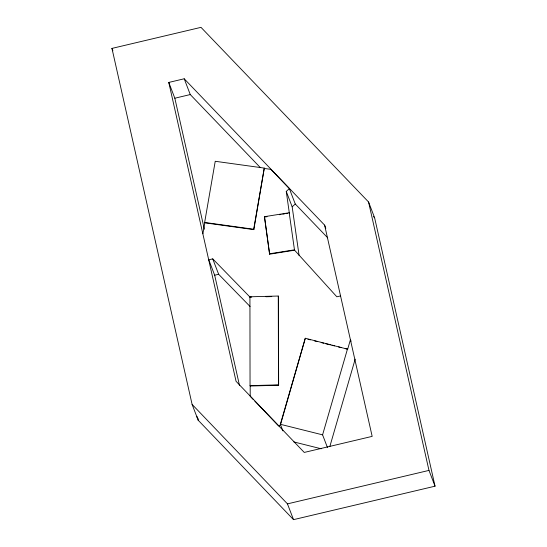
<?xml version="1.0" encoding="UTF-8"?>
<svg xmlns="http://www.w3.org/2000/svg" width="547" height="547" viewBox="0 0 547 547"><rect width="100%" height="100%" fill="white"/><g stroke="black" fill="none" stroke-linecap="round" stroke-linejoin="round"><path stroke-width="0.82" d="M204.646 222.444L215.231 161.283L264.283 168.086L253.835 229.624L204.79 222.827L204.646 222.444L253.692 229.248L253.835 229.624M202.896 233.74L204.79 222.827M253.692 229.248L264.283 168.086M282.854 430.831L280.344 424.287L305.294 338.251L347.68 349.198L345.198 348.576M327.434 447.48L322.586 434.851L347.536 348.815M347.68 349.198L350.449 339.653L351.044 341.191M329.827 446.55L355.181 359.14M340.603 295.906L336.843 296.795L294.607 250.211L269.616 254.184L264.42 216.687L289.199 212.756L289.342 213.132L286.259 191.423L289.356 188.606L270.895 169.365L264.427 168.469M299.093 255.538L292.173 206.821L295.271 204.01L289.356 188.606M278.84 426.154L280.495 424.67L305.294 338.251M111.964 48.403L200.995 27.35L368.562 202L374.62 217.781L435.036 486.187L293.52 519.65L198.164 420.199L192.106 404.418L111.964 48.403L112.88 50.796M324.61 225.118L372.165 436.376L304.255 452.431L236.058 381.307L168.777 82.433L184.209 78.782L324.61 225.118L325.821 228.277M168.777 82.433L174.835 98.214L190.267 94.563L260.324 167.587M251.743 297.13L250.075 297.171L212.728 258.868L208.769 259.804L214.677 275.209L239.504 385.478M214.677 275.209L218.643 274.273L250.061 306.491M192.106 404.418L287.462 503.869L428.978 470.406L435.036 486.187M264.42 216.687L264.563 217.07L267.039 216.68M279.428 214.711L281.083 214.445M282.737 214.185L284.385 213.925M286.04 213.658L287.688 213.398M269.473 253.801L294.464 249.829L294.607 250.211M249.931 296.789L278.266 296.036L278.416 296.419L278.642 385.252L250.191 386.011L250.047 385.628L249.931 296.789L250.075 297.171M265.91 296.748L271.75 296.597M250.047 385.628L278.491 384.876L278.642 385.252M307.927 339.256L310.409 339.872M314.552 340.911L317.041 341.533M321.178 342.566L323.667 343.188M325.321 343.605L330.292 344.849M331.947 345.26L334.429 345.882M338.572 346.921L341.055 347.543M280.344 424.287L322.586 434.851M293.855 441.935L321.192 448.772M373.437 216.55L374.62 217.781M295.271 204.01L327.715 237.829M253.131 399.337L250.205 396.288L250.191 386.011M254.881 401.163L278.252 425.545M286.259 191.423L292.173 206.821M184.209 78.782L190.267 94.563M212.728 258.868L218.643 274.273M287.462 503.869L293.52 519.65M368.562 202L428.978 470.406M174.835 98.214L204.332 229.241M196.934 416.308L197.31 417.976M289.199 212.756L294.464 249.829M264.563 217.07L269.616 254.184M198.117 418.503L198.164 420.199M278.266 296.036L278.491 384.876"/></g></svg>
